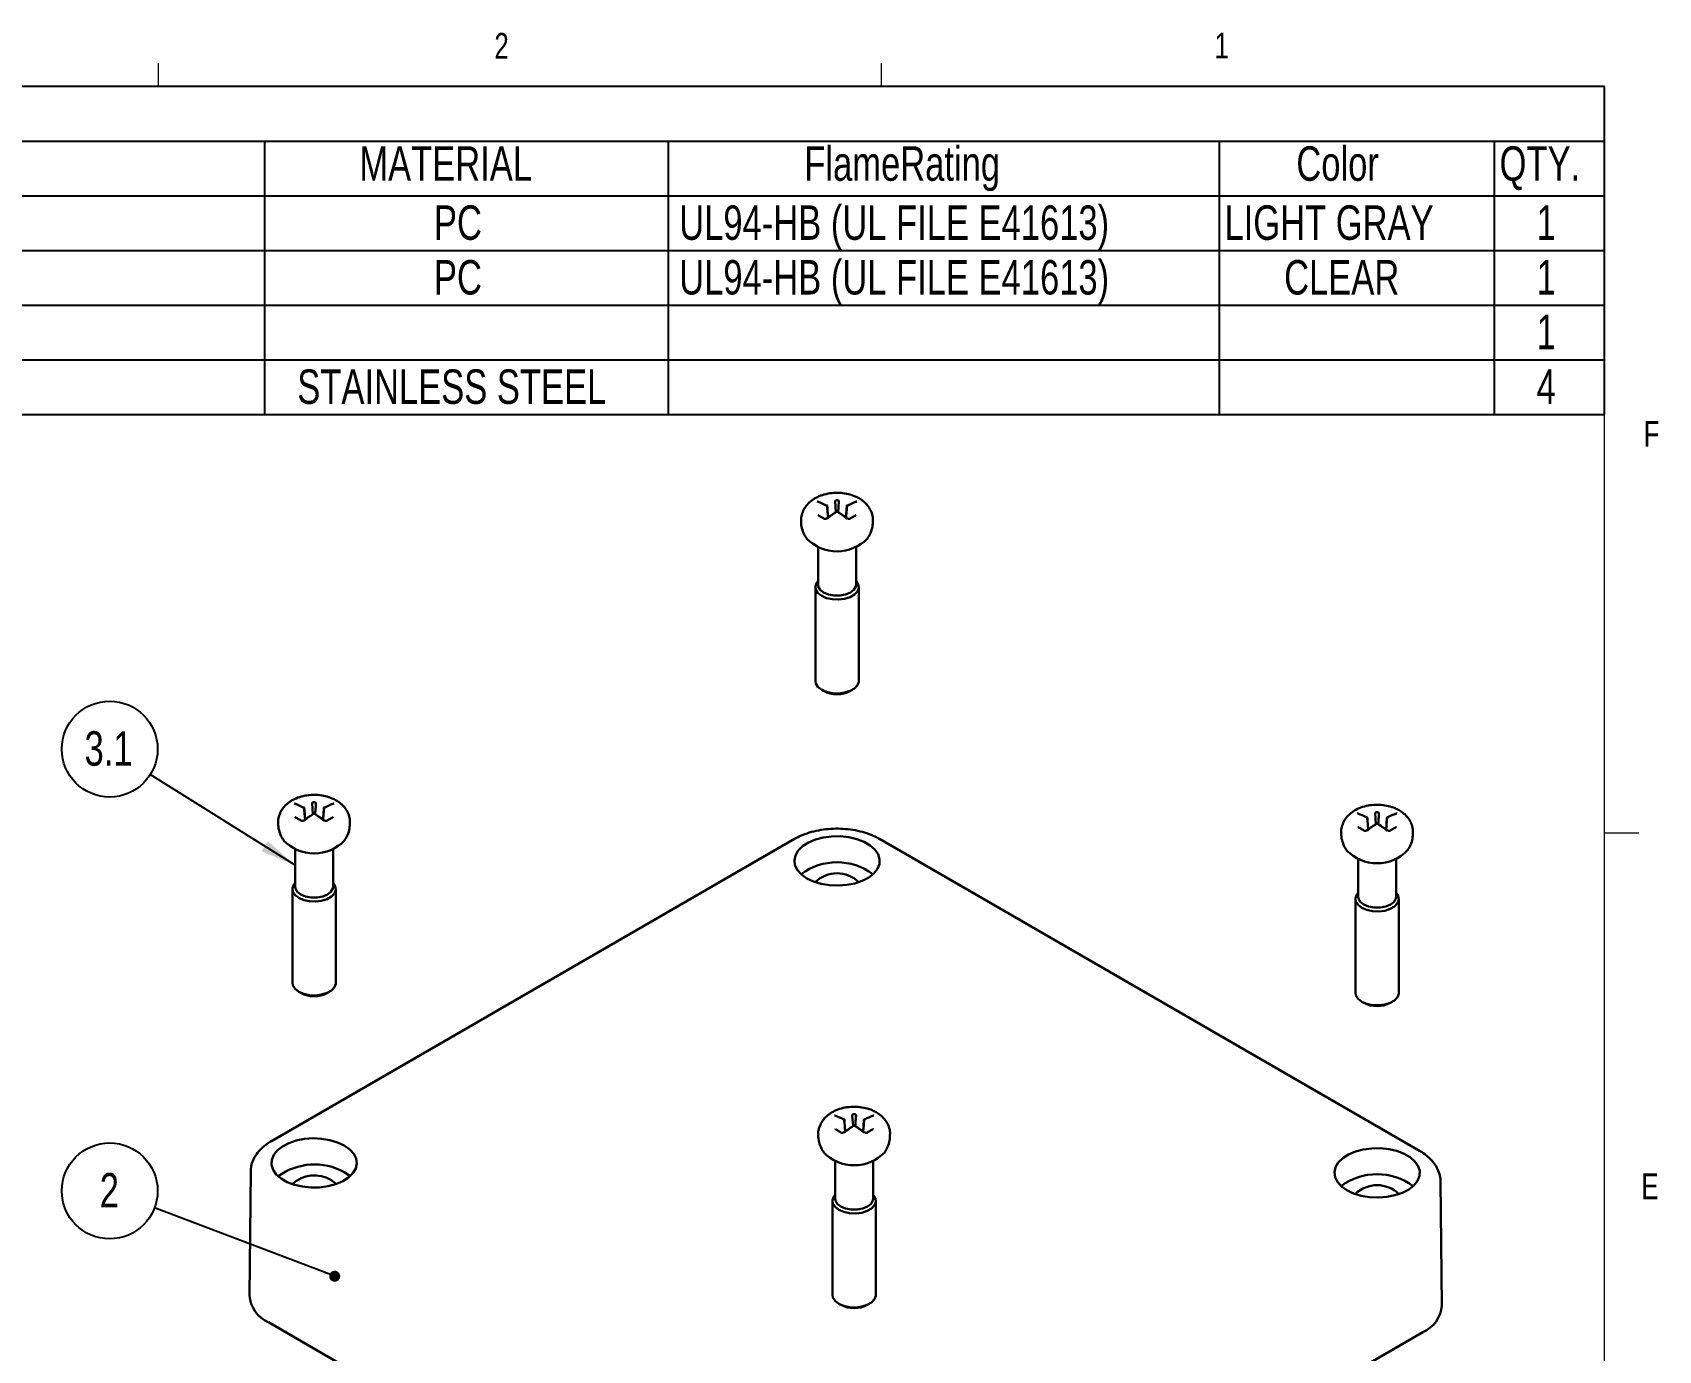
# Model space of a CAD drawing. Header units: inches. Extents: x 0.3 to 21.8, y 0.2 to 16.9.
# Drawn here: x 15.82 to 21.72, y 12.07 to 16.86 of the extents above; entities that cross this region are included whole.
import ezdxf

# ---------------------------------------------------------------- set-up
doc = ezdxf.new("R2010")
doc.units = ezdxf.units.IN
doc.header["$MEASUREMENT"] = 0
doc.layers.add('SLD-0', color=7, linetype='Continuous')
doc.styles.add('SLDTEXTSTYLE1', font='TXT', dxfattribs={"width": 0.75})
doc.dimstyles.new('SLDDIMSTYLE2', dxfattribs={"dimtxt": 0.18, "dimasz": 0.04, "dimexe": 0, "dimexo": 0.0625, "dimgap": 0, "dimtad": 0, "dimtih": 1, "dimtoh": 1, "dimdec": 0, "dimrnd": 1e-09, "dimzin": 0, "dimdsep": 46, "dimtxsty": 'Standard', "dimblk1": 'DOT', "dimblk2": 'DOT', "dimsah": 1, "dimcen": 0.09, "dimadec": 0, "dimazin": 0, "dimtfac": 0.04, "dimtdec": 0, "dimtofl": 0, "dimtmove": 0, "dimatfit": 3, "dimldrblk": 'DOT', "dimfxl": 0, "dimfrac": 2, "dimtolj": 1, "dimtzin": 0, "dimarcsym": 0})
doc.dimstyles.new('SLDDIMSTYLE3', dxfattribs={"dimtxt": 0.18, "dimasz": 0.13, "dimexe": 0, "dimexo": 0.0625, "dimgap": 0, "dimtad": 0, "dimtih": 1, "dimtoh": 1, "dimdec": 0, "dimrnd": 1e-09, "dimzin": 0, "dimdsep": 46, "dimtxsty": 'Standard', "dimsah": 1, "dimcen": 0.09, "dimadec": 0, "dimazin": 0, "dimtfac": 0.13, "dimtdec": 0, "dimtofl": 0, "dimtmove": 0, "dimatfit": 3, "dimfxl": 0, "dimfrac": 2, "dimtolj": 1, "dimtzin": 0, "dimarcsym": 0})

# ---------------------------------------------------------------- blocks, each defined once
blk = doc.blocks.new('SW_TABLEANNOTATION_0')
at = {"layer": 'SLD-0', "color": 0}
for p, q in [((12.0056, 0), (0, 0)), ((12.0056, -1.1905), (12.0056, 0)), ((0, -0.1984), (12.0056, -0.1984)), ((7.1403, -0.1984), (7.1403, -0.3968)), ((8.6059, -0.1984), (8.6059, -0.3968)), ((10.6065, -0.1984), (10.6065, -0.3968)), ((11.6053, -0.1984), (11.6053, -0.3968)), ((0, -0.3968), (12.0056, -0.3968)), ((7.1403, -0.3968), (7.1403, -1.1905)), ((8.6059, -0.3968), (8.6059, -1.1905)), ((10.6065, -0.3968), (10.6065, -1.1905)), ((11.6053, -0.3968), (11.6053, -1.1905)), ((0, -0.5953), (12.0056, -0.5953)), ((0, -0.7937), (12.0056, -0.7937)), ((0, -0.9921), (12.0056, -0.9921)), ((0, -1.1905), (12.0056, -1.1905))]:
    blk.add_line(p, q, dxfattribs=at)
at = {"layer": 'SLD-0', "color": 0, "char_height": 0.125, "attachment_point": 1, "style": 'SLDTEXTSTYLE1'}
for s, insert in [('MATERIAL', (7.4852, -0.2173)), ('FlameRating', (9.1007, -0.2173)), ('Color', (10.8872, -0.2173)), ('QTY.', (11.625, -0.2173)), ('PC', (7.7561, -0.4316)), ('UL94-HB (UL FILE E41613)', (8.6466, -0.4316)), ('LIGHT GRAY', (10.6262, -0.4316)), ('1', (11.7593, -0.4316)), ('PC', (7.7561, -0.63)), ('UL94-HB (UL FILE E41613)', (8.6466, -0.63)), ('CLEAR', (10.8428, -0.63)), ('1', (11.7593, -0.63)), ('1', (11.7593, -0.8284)), ('STAINLESS STEEL', (7.2599, -1.0269)), ('4', (11.7593, -1.0269))]:
    blk.add_mtext(s, dxfattribs=dict(at, insert=insert))
blk = doc.blocks.new('SW_NOTE_4')
at = {"layer": 'SLD-0', "color": 0}
blk.add_circle((-0.1627, 0.0617), 0.174, dxfattribs=at)
at = {"layer": 'SLD-0', "color": 0, "insert": (-0.1639, 0.1265), "char_height": 0.125, "attachment_point": 2, "style": 'SLDTEXTSTYLE1'}
blk.add_mtext('2', dxfattribs=at)
blk = doc.blocks.new('_DOT')
at = {"color": 0, "linetype": 'ByBlock', "lineweight": -2}
blk.add_line((-0.5, 0), (-1, 0), dxfattribs=at)
at = {"color": 0, "linetype": 'ByBlock', "const_width": 0.5}
blk.add_lwpolyline([(-0.25, 0, 1), (0.25, 0, 1)], format="xyb", close=True, dxfattribs=at)
blk = doc.blocks.new('SW_NOTE_5')
at = {"layer": 'SLD-0', "color": 0}
blk.add_circle((-0.1475, 0.0923), 0.174, dxfattribs=at)
at = {"layer": 'SLD-0', "color": 0, "insert": (-0.1516, 0.1572), "char_height": 0.125, "attachment_point": 2, "style": 'SLDTEXTSTYLE1'}
blk.add_mtext('3.1', dxfattribs=at)

msp = doc.modelspace()

# ---------------------------------------------------------------- linework, layer by layer
at = {"color": 7, "linetype": 'Continuous', "lineweight": 0}
for p, q in [((16.2729, 16.6606), (16.2729, 16.7454)), ((18.8979, 16.6606), (18.8979, 16.7454)), ((0.5229, 16.6606), (21.5229, 16.6606)), ((21.5229, 0.4106), (21.5229, 16.6606)), ((21.5229, 13.9516), (21.6479, 13.9516))]:
    msp.add_line(p, q, dxfattribs=at)
at = {"color": 7, "linetype": 'Continuous', "lineweight": 30}
for p, q in [((18.7009, 15.14), (18.7001, 15.1405)), ((18.7014, 15.1302), (18.7041, 15.0957)), ((18.73, 15.1546), (18.7328, 15.1167)), ((18.7316, 15.1163), (18.7308, 15.1158)), ((18.7428, 15.1158), (18.742, 15.1163)), ((18.7723, 15.1381), (18.7692, 15.0959)), ((18.7735, 15.1405), (18.7728, 15.14)), ((18.6679, 14.9892), (18.6679, 14.8521)), ((18.8057, 14.8521), (18.8057, 14.9892)), ((18.6581, 14.8441), (18.6581, 14.5033)), ((18.8156, 14.5033), (18.8156, 14.8441)), ((18.6811, 14.4712), (18.6881, 14.4672)), ((18.7855, 14.4672), (18.7925, 14.4712)), ((16.8314, 14.0586), (16.8342, 14.0207)), ((16.8023, 14.044), (16.8015, 14.0444)), ((16.8028, 14.0342), (16.8055, 13.9997)), ((16.833, 14.0202), (16.8323, 14.0198)), ((16.8442, 14.0198), (16.8434, 14.0202)), ((16.8737, 14.042), (16.8706, 13.9999)), ((16.8749, 14.0444), (16.8742, 14.044)), ((20.6617, 14.0081), (20.6609, 14.0085)), ((20.6622, 13.9983), (20.6649, 13.9637)), ((20.6908, 14.0227), (20.6936, 13.9848)), ((20.7331, 14.0061), (20.73, 13.964)), ((20.7343, 14.0085), (20.7336, 14.0081)), ((20.6924, 13.9843), (20.6916, 13.9839)), ((20.7036, 13.9839), (20.7028, 13.9843)), ((18.5823, 13.9297), (16.6837, 12.8336)), ((16.7693, 13.8932), (16.7693, 13.7561)), ((16.9071, 13.7561), (16.9071, 13.8932)), ((20.8521, 12.7977), (18.8913, 13.9297)), ((20.6287, 13.8572), (20.6287, 13.7202)), ((20.7665, 13.7202), (20.7665, 13.8572)), ((16.7595, 13.748), (16.7595, 13.4073)), ((16.917, 13.4073), (16.917, 13.748)), ((20.6189, 13.7121), (20.6189, 13.3714)), ((20.7764, 13.3714), (20.7764, 13.7121)), ((16.7825, 13.3751), (16.7895, 13.3711)), ((16.887, 13.3711), (16.8939, 13.3751)), ((20.6419, 13.3392), (20.6489, 13.3352)), ((20.7463, 13.3352), (20.7533, 13.3392)), ((18.7631, 12.9121), (18.7623, 12.9125)), ((18.7636, 12.9022), (18.7663, 12.8677)), ((18.7923, 12.9266), (18.795, 12.8887)), ((18.7938, 12.8883), (18.7931, 12.8878)), ((18.805, 12.8878), (18.8042, 12.8883)), ((18.8345, 12.9101), (18.8314, 12.8679)), ((18.8358, 12.9125), (18.835, 12.912)), ((18.7301, 12.7612), (18.7301, 12.6241)), ((18.8679, 12.6241), (18.8679, 12.7612)), ((16.608, 12.7225), (16.6032, 12.2727)), ((20.9326, 12.2367), (20.9278, 12.6865)), ((18.7203, 12.6161), (18.7203, 12.2753)), ((18.8778, 12.2753), (18.8778, 12.6161)), ((18.7434, 12.2432), (18.7503, 12.2392)), ((18.8478, 12.2392), (18.8547, 12.2432)), ((16.6721, 12.1759), (18.6329, 11.0439)), ((18.9652, 11.0439), (20.8638, 12.14))]:
    msp.add_line(p, q, dxfattribs=at)
at = {"color": 7, "linetype": 'Continuous', "lineweight": 30, "flags": 128}
for points in [[(18.6697, 15.1038), (18.6693, 15.1043), (18.6689, 15.1045)], [(18.804, 15.1038), (18.8043, 15.1043), (18.8047, 15.1045)], [(18.6811, 14.8119), (18.6677, 14.8223), (18.6599, 14.8344), (18.6583, 14.8473), (18.663, 14.86), (18.6679, 14.8661)], [(18.6679, 14.8521), (18.6688, 14.8459), (18.6754, 14.834), (18.6881, 14.824), (18.7055, 14.8167), (18.726, 14.8128), (18.7476, 14.8128), (18.7681, 14.8167), (18.7855, 14.824), (18.7982, 14.834), (18.8049, 14.8459), (18.8057, 14.8521)], [(18.8057, 14.8661), (18.8059, 14.8659), (18.8138, 14.8537), (18.8154, 14.8408), (18.8106, 14.8282), (18.7998, 14.8168), (18.784, 14.8077), (18.7643, 14.8015), (18.7424, 14.7987), (18.7201, 14.7997), (18.6991, 14.8042), (18.6811, 14.8119)], [(18.6581, 14.5033), (18.6599, 14.4936), (18.6677, 14.4815), (18.6811, 14.4712), (18.6991, 14.4634), (18.7201, 14.4589), (18.7424, 14.458), (18.7643, 14.4607), (18.784, 14.4669), (18.7998, 14.4761), (18.8106, 14.4874), (18.8154, 14.5001), (18.8156, 14.5033)], [(16.7711, 14.0078), (16.7707, 14.0082), (16.7704, 14.0085)], [(16.9054, 14.0078), (16.9057, 14.0082), (16.9061, 14.0085)], [(18.6272, 13.7868), (18.6074, 13.8008), (18.5929, 13.8169), (18.5842, 13.8343), (18.5819, 13.8523), (18.5858, 13.8703), (18.596, 13.8874), (18.6119, 13.903), (18.6329, 13.9164), (18.6582, 13.9272), (18.6867, 13.9347), (18.7172, 13.9388), (18.7486, 13.9393), (18.7795, 13.9361), (18.8086, 13.9294), (18.8348, 13.9194), (18.8569, 13.9066), (18.8742, 13.8915), (18.8858, 13.8747), (18.8914, 13.8568), (18.8906, 13.8387), (18.8835, 13.8211), (18.8704, 13.8047), (18.8518, 13.7901), (18.8286, 13.7779), (18.8015, 13.7687), (18.7719, 13.7629), (18.7407, 13.7606), (18.7095, 13.762), (18.6793, 13.767), (18.6515, 13.7753), (18.6272, 13.7868)], [(20.6305, 13.9719), (20.6301, 13.9723), (20.6298, 13.9726)], [(20.7648, 13.9719), (20.7651, 13.9723), (20.7655, 13.9726)], [(16.7826, 13.7159), (16.7691, 13.7263), (16.7613, 13.7384), (16.7597, 13.7513), (16.7645, 13.7639), (16.7693, 13.77)], [(16.7693, 13.7561), (16.7702, 13.7499), (16.7768, 13.738), (16.7895, 13.728), (16.807, 13.7206), (16.8275, 13.7168), (16.849, 13.7168), (16.8695, 13.7206), (16.887, 13.728), (16.8996, 13.738), (16.9063, 13.7499), (16.9071, 13.7561)], [(16.9071, 13.77), (16.9073, 13.7698), (16.9152, 13.7577), (16.9168, 13.7448), (16.912, 13.7322), (16.9013, 13.7208), (16.8854, 13.7117), (16.8657, 13.7055), (16.8438, 13.7027), (16.8215, 13.7036), (16.8005, 13.7081), (16.7826, 13.7159)], [(20.6419, 13.68), (20.6285, 13.6903), (20.6207, 13.7025), (20.6191, 13.7154), (20.6238, 13.728), (20.6287, 13.7341)], [(20.6287, 13.7202), (20.6296, 13.7139), (20.6362, 13.7021), (20.6489, 13.692), (20.6663, 13.6847), (20.6868, 13.6809), (20.7084, 13.6809), (20.7289, 13.6847), (20.7463, 13.692), (20.759, 13.7021), (20.7657, 13.7139), (20.7665, 13.7202)], [(20.7665, 13.7341), (20.7667, 13.7339), (20.7746, 13.7218), (20.7762, 13.7089), (20.7714, 13.6962), (20.7607, 13.6849), (20.7448, 13.6757), (20.7251, 13.6695), (20.7032, 13.6668), (20.6809, 13.6677), (20.6599, 13.6722), (20.6419, 13.68)], [(16.7595, 13.4073), (16.7613, 13.3976), (16.7691, 13.3855), (16.7826, 13.3751), (16.8005, 13.3674), (16.8215, 13.3629), (16.8438, 13.3619), (16.8657, 13.3647), (16.8854, 13.3709), (16.9013, 13.38), (16.912, 13.3914), (16.9168, 13.404), (16.917, 13.4073)], [(20.6189, 13.3714), (20.6207, 13.3617), (20.6285, 13.3496), (20.6419, 13.3392), (20.6599, 13.3315), (20.6809, 13.3269), (20.7032, 13.326), (20.7251, 13.3288), (20.7448, 13.335), (20.7607, 13.3441), (20.7714, 13.3555), (20.7762, 13.3681), (20.7764, 13.3714)], [(18.7319, 12.8758), (18.7315, 12.8763), (18.7312, 12.8765)], [(18.8662, 12.8758), (18.8666, 12.8763), (18.8669, 12.8765)], [(16.9478, 12.8173), (16.9235, 12.8287), (16.8957, 12.8371), (16.8656, 12.8421), (16.8343, 12.8435), (16.8032, 12.8412), (16.7735, 12.8353), (16.7465, 12.8261), (16.7232, 12.814), (16.7047, 12.7994), (16.6916, 12.783), (16.6845, 12.7653), (16.6837, 12.7472), (16.6892, 12.7294), (16.7008, 12.7126), (16.7181, 12.6975), (16.7403, 12.6847), (16.7665, 12.6747), (16.7956, 12.668), (16.8265, 12.6648), (16.8578, 12.6653), (16.8884, 12.6694), (16.9169, 12.6769), (16.9421, 12.6876), (16.9632, 12.7011), (16.9791, 12.7167), (16.9892, 12.7338), (16.9932, 12.7518), (16.9908, 12.7698), (16.9822, 12.7872), (16.9677, 12.8033), (16.9478, 12.8173)], [(20.588, 12.6548), (20.6123, 12.6434), (20.6401, 12.635), (20.6703, 12.63), (20.7015, 12.6287), (20.7327, 12.6309), (20.7623, 12.6368), (20.7894, 12.646), (20.8126, 12.6581), (20.8312, 12.6727), (20.8443, 12.6892), (20.8514, 12.7068), (20.8522, 12.7249), (20.8466, 12.7427), (20.835, 12.7595), (20.8177, 12.7746), (20.7956, 12.7875), (20.7694, 12.7974), (20.7403, 12.8041), (20.7094, 12.8073), (20.678, 12.8069), (20.6475, 12.8028), (20.619, 12.7952), (20.5937, 12.7845), (20.5727, 12.7711), (20.5568, 12.7555), (20.5466, 12.7383), (20.5427, 12.7204), (20.5451, 12.7023), (20.5537, 12.6849), (20.5682, 12.6689), (20.588, 12.6548)], [(16.9173, 12.6771), (16.9132, 12.6819), (16.899, 12.6927)], [(16.9688, 12.7058), (16.9677, 12.7068), (16.9478, 12.7209)], [(18.7434, 12.5839), (18.7299, 12.5943), (18.7221, 12.6064), (18.7205, 12.6193), (18.7253, 12.632), (18.7301, 12.6381)], [(18.8679, 12.6381), (18.8681, 12.6379), (18.876, 12.6258), (18.8776, 12.6128), (18.8728, 12.6002), (18.8621, 12.5888), (18.8462, 12.5797), (18.8266, 12.5735), (18.8047, 12.5708), (18.7823, 12.5717), (18.7613, 12.5762), (18.7434, 12.5839)], [(18.7301, 12.6241), (18.731, 12.6179), (18.7377, 12.6061), (18.7503, 12.596), (18.7678, 12.5887), (18.7883, 12.5848), (18.8098, 12.5848), (18.8303, 12.5887), (18.8478, 12.596), (18.8604, 12.6061), (18.8671, 12.6179), (18.8679, 12.6241)], [(18.7203, 12.2753), (18.7221, 12.2657), (18.7299, 12.2535), (18.7434, 12.2432), (18.7613, 12.2354), (18.7823, 12.2309), (18.8047, 12.23), (18.8266, 12.2327), (18.8462, 12.2389), (18.8621, 12.2481), (18.8728, 12.2594), (18.8776, 12.2721), (18.8778, 12.2753)]]:
    msp.add_lwpolyline(points, dxfattribs=at)
at = {"color": 7, "linetype": 'Continuous', "lineweight": 30}
for centre, radius, start, end in [((18.6672, 15.1519), 0.00294, 74.86958, 127.93581), ((18.6991, 15.1382), 0.00251, 65.68605, 125.61817), ((18.7125, 15.1382), 0.0122, 178.08132, 181.91868), ((18.7319, 15.1135), 0.00251, 54.38183, 114.31395), ((18.7368, 15.0961), 0.0631, 89.3605, 90.6395), ((18.7368, 15.1803), 0.0631, 269.3605, 270.6395), ((18.7418, 15.1135), 0.00251, 65.68605, 125.61817), ((18.7611, 15.1382), 0.0122, 358.08132, 1.91868), ((18.7746, 15.1382), 0.00251, 54.38183, 114.31395), ((18.8064, 15.1519), 0.00294, 52.06145, 105.1926), ((18.7, 15.091), 0.00247, 45.94691, 114.35034), ((18.7736, 15.091), 0.00249, 66.42014, 133.89265), ((18.7368, 15.1275), 0.1541, 224.13027, 315.97891), ((18.7368, 14.5577), 0.1028, 241.71275, 298.28725), ((16.7687, 14.0559), 0.00294, 74.86958, 127.93581), ((16.8382, 14.0001), 0.0631, 89.3605, 90.6395), ((16.9078, 14.0559), 0.00294, 52.06145, 105.1926), ((16.8005, 14.0421), 0.00251, 65.68605, 125.61817), ((16.8015, 13.995), 0.00247, 45.94691, 114.35034), ((16.8139, 14.0422), 0.0122, 178.08132, 181.91868), ((16.8333, 14.0175), 0.00251, 54.38183, 114.31395), ((16.8382, 14.0843), 0.0631, 269.3605, 270.6395), ((16.8432, 14.0175), 0.00251, 65.68605, 125.61817), ((16.875, 13.9949), 0.00249, 66.42014, 133.89265), ((16.8625, 14.0422), 0.0122, 358.08132, 1.91868), ((16.876, 14.0421), 0.00251, 54.38183, 114.31395), ((20.628, 14.0199), 0.00294, 74.86958, 127.93581), ((20.6599, 14.0062), 0.00251, 65.68605, 125.61817), ((20.6733, 14.0063), 0.0122, 178.08132, 181.91868), ((20.6976, 13.9642), 0.0631, 89.3605, 90.6395), ((20.7219, 14.0063), 0.0122, 358.08132, 1.91868), ((20.7354, 14.0062), 0.00251, 54.38183, 114.31395), ((20.7672, 14.0199), 0.00294, 52.06145, 105.1926), ((20.6609, 13.959), 0.00247, 45.94691, 114.35034), ((20.6927, 13.9816), 0.00251, 54.38183, 114.31395), ((20.6976, 14.0484), 0.0631, 269.3605, 270.6395), ((20.7026, 13.9816), 0.00251, 65.68605, 125.61817), ((20.7344, 13.959), 0.00249, 66.42014, 133.89265), ((16.8382, 14.0315), 0.1541, 224.13027, 315.97891), ((20.6976, 13.9956), 0.1541, 224.13027, 315.97891), ((18.7368, 13.6268), 0.2184, 53.28028, 126.71972), ((18.7368, 13.692), 0.1133, 45.72396, 134.27604), ((16.8382, 13.4617), 0.1028, 241.71275, 298.28725), ((20.6976, 13.4257), 0.1028, 241.71275, 298.28725), ((18.799, 12.8681), 0.0631, 89.3605, 90.6395), ((18.7295, 12.9239), 0.00294, 74.86958, 127.93581), ((18.7613, 12.9102), 0.00251, 65.68605, 125.61817), ((18.7747, 12.9102), 0.0122, 178.08132, 181.91868), ((18.7941, 12.8856), 0.00251, 54.38183, 114.31395), ((18.799, 12.9523), 0.0631, 269.3605, 270.6395), ((18.804, 12.8856), 0.00251, 65.68605, 125.61817), ((18.8233, 12.9102), 0.0122, 358.08132, 1.91868), ((18.8368, 12.9102), 0.00251, 54.38183, 114.31395), ((18.8686, 12.9239), 0.00294, 52.06145, 105.1926), ((18.7623, 12.863), 0.00247, 45.94691, 114.35034), ((18.8358, 12.863), 0.00249, 66.42014, 133.89265), ((18.799, 12.8995), 0.1541, 224.13027, 315.97891), ((16.8397, 12.5234), 0.2252, 61.28648, 125.88529), ((16.8395, 12.5916), 0.1173, 59.50054, 133.23701), ((20.6976, 12.4952), 0.2181, 53.21681, 126.78319), ((20.6976, 12.5602), 0.1132, 45.66957, 134.33043), ((16.7205, 12.2832), 0.1177, 185.13462, 245.71112), ((18.799, 12.3297), 0.1028, 241.71275, 298.28725), ((20.8182, 12.2453), 0.1147, 293.41253, 355.74173)]:
    msp.add_arc(centre, radius, start, end, dxfattribs=at)
for points, knots in [([(18.8169, 15.1659), (18.8122, 15.1684), (18.8001, 15.1748), (18.7783, 15.1817), (18.7517, 15.186), (18.7242, 15.1862), (18.6969, 15.1822), (18.6715, 15.1741), (18.6495, 15.1624), (18.6318, 15.1477), (18.6183, 15.1306), (18.6098, 15.1114), (18.6059, 15.0958), (18.6067, 15.0871), (18.6069, 15.0853)], [0, 0, 0, 0, 0.060175, 0.156393, 0.253492, 0.351063, 0.449978, 0.551535, 0.645445, 0.734279, 0.818074, 0.898898, 0.978485, 1, 1, 1, 1]), ([(18.6976, 15.1402), (18.6879, 15.1452), (18.677, 15.1508), (18.6665, 15.1539), (18.6654, 15.1542)], [0, 0, 0, 0, 0.895097, 1, 1, 1, 1]), ([(18.668, 15.1547), (18.6679, 15.1547), (18.6676, 15.1548), (18.6676, 15.1548), (18.6676, 15.1549)], [0, 0, 0, 0, 0.195872, 1, 1, 1, 1]), ([(18.6988, 15.0915), (18.6998, 15.0924), (18.71, 15.1011), (18.7204, 15.1077), (18.7298, 15.1135)], [0, 0, 0, 0, 0.104555, 1, 1, 1, 1]), ([(18.7014, 15.1381), (18.7013, 15.1384), (18.7012, 15.1392), (18.701, 15.1399), (18.7008, 15.1401), (18.7005, 15.1399), (18.7004, 15.1393), (18.7004, 15.1387), (18.7004, 15.1386)], [0, 0, 0, 0, 0.158671, 0.317217, 0.479382, 0.661765, 0.936687, 1, 1, 1, 1]), ([(18.7004, 15.137), (18.7005, 15.1367), (18.7005, 15.136), (18.7008, 15.1345), (18.701, 15.1328), (18.7012, 15.1313), (18.7013, 15.1305), (18.7014, 15.1302)], [0, 0, 0, 0, 0.182538, 0.431101, 0.638827, 0.847536, 1, 1, 1, 1]), ([(18.7044, 15.0959), (18.704, 15.1011), (18.703, 15.1152), (18.702, 15.1292), (18.7014, 15.1381)], [0, 0, 0, 0, 0.36817, 1, 1, 1, 1]), ([(18.7333, 15.1156), (18.7238, 15.1095), (18.7132, 15.1026), (18.7028, 15.0937), (18.7018, 15.0928)], [0, 0, 0, 0, 0.895097, 1, 1, 1, 1]), ([(18.7361, 15.1593), (18.7353, 15.1592), (18.7338, 15.1591), (18.7319, 15.1581), (18.7307, 15.157), (18.7301, 15.1558), (18.73, 15.1549), (18.73, 15.1546)], [0, 0, 0, 0, 0.284639, 0.502156, 0.683938, 0.866579, 1, 1, 1, 1]), ([(18.7316, 15.1162), (18.7317, 15.1163), (18.7321, 15.1166), (18.7334, 15.117), (18.7349, 15.1172), (18.7359, 15.1172), (18.7361, 15.1172)], [0, 0, 0, 0, 0.047227, 0.381004, 0.884132, 1, 1, 1, 1]), ([(18.7436, 15.1546), (18.7436, 15.155), (18.7435, 15.1558), (18.7429, 15.157), (18.7419, 15.158), (18.7402, 15.1589), (18.7387, 15.1592), (18.7377, 15.1593), (18.7375, 15.1593)], [0, 0, 0, 0, 0.158671, 0.317217, 0.479382, 0.661765, 0.936687, 1, 1, 1, 1]), ([(18.7375, 15.1172), (18.7384, 15.1171), (18.7398, 15.1171), (18.7414, 15.1167), (18.7419, 15.1163), (18.742, 15.1162)], [0, 0, 0, 0, 0.521538, 0.92009, 1, 1, 1, 1]), ([(18.7719, 15.0928), (18.7708, 15.0937), (18.7604, 15.1026), (18.7498, 15.1095), (18.7403, 15.1156)], [0, 0, 0, 0, 0.104903, 1, 1, 1, 1]), ([(18.7409, 15.1167), (18.7411, 15.1205), (18.7421, 15.1331), (18.743, 15.1457), (18.7436, 15.1546)], [0, 0, 0, 0, 0.297648, 1, 1, 1, 1]), ([(18.7438, 15.1135), (18.7532, 15.1077), (18.7637, 15.1011), (18.7738, 15.0924), (18.7748, 15.0915)], [0, 0, 0, 0, 0.895445, 1, 1, 1, 1]), ([(18.7695, 15.0957), (18.7698, 15.099), (18.7708, 15.1105), (18.7717, 15.1221), (18.7723, 15.1302)], [0, 0, 0, 0, 0.293555, 1, 1, 1, 1]), ([(18.7733, 15.1386), (18.7732, 15.1391), (18.7732, 15.1398), (18.7729, 15.1402), (18.7726, 15.1399), (18.7724, 15.1391), (18.7723, 15.1384), (18.7723, 15.1381)], [0, 0, 0, 0, 0.2846386, 0.502156, 0.6839376, 0.8665786, 1, 1, 1, 1]), ([(18.7723, 15.1302), (18.7723, 15.1306), (18.7724, 15.1314), (18.7726, 15.1328), (18.7728, 15.1343), (18.7731, 15.136), (18.7732, 15.1371), (18.7733, 15.1377), (18.7733, 15.1378)], [0, 0, 0, 0, 0.1586713, 0.3172169, 0.4793819, 0.6617655, 0.9366869, 1, 1, 1, 1]), ([(18.8082, 15.1542), (18.8071, 15.1539), (18.7966, 15.1508), (18.7858, 15.1452), (18.776, 15.1402)], [0, 0, 0, 0, 0.104903, 1, 1, 1, 1]), ([(18.806, 15.1548), (18.806, 15.1548), (18.806, 15.1548), (18.8057, 15.1548), (18.8056, 15.1547)], [0, 0, 0, 0, 0.581623, 1, 1, 1, 1]), ([(18.8667, 15.0857), (18.8669, 15.0877), (18.8677, 15.0969), (18.8634, 15.1129), (18.8546, 15.1318), (18.8413, 15.1481), (18.8282, 15.159), (18.8194, 15.1644), (18.8169, 15.1659)], [0, 0, 0, 0, 0.062406, 0.277458, 0.485105, 0.693511, 0.910486, 1, 1, 1, 1]), ([(18.607, 15.0856), (18.6068, 15.0825), (18.6061, 15.071), (18.6108, 15.0518), (18.6178, 15.0327), (18.6247, 15.0231), (18.627, 15.02)], [0, 0, 0, 0, 0.13136, 0.492933, 0.836067, 1, 1, 1, 1]), ([(18.669, 15.1045), (18.6689, 15.1046), (18.6686, 15.1047), (18.6686, 15.1047), (18.6686, 15.1047)], [0, 0, 0, 0, 0.3298104, 1, 1, 1, 1]), ([(18.699, 15.0933), (18.6989, 15.0931), (18.6984, 15.0927), (18.697, 15.092), (18.6951, 15.0914), (18.6932, 15.0912), (18.6916, 15.0915), (18.691, 15.0918), (18.6907, 15.092)], [0, 0, 0, 0, 0.075576, 0.267767, 0.464136, 0.656426, 0.837872, 1, 1, 1, 1]), ([(18.7829, 15.092), (18.7828, 15.0919), (18.7825, 15.0917), (18.7814, 15.0914), (18.7798, 15.0912), (18.7779, 15.0915), (18.7761, 15.0922), (18.7749, 15.0929), (18.7746, 15.0932), (18.7746, 15.0932)], [0, 0, 0, 0, 0.073234, 0.236636, 0.412853, 0.595615, 0.785704, 0.982115, 1, 1, 1, 1]), ([(18.805, 15.1047), (18.805, 15.1047), (18.8051, 15.1048), (18.8048, 15.1046), (18.8047, 15.1045)], [0, 0, 0, 0, 0.689003, 1, 1, 1, 1]), ([(18.8473, 15.0202), (18.8512, 15.0267), (18.8592, 15.0401), (18.8661, 15.0625), (18.8666, 15.0781), (18.8669, 15.0855)], [0, 0, 0, 0, 0.3254033, 0.6768368, 1, 1, 1, 1]), ([(16.9183, 14.0699), (16.9136, 14.0724), (16.9015, 14.0787), (16.8797, 14.0857), (16.8531, 14.09), (16.8256, 14.0901), (16.7983, 14.0862), (16.7729, 14.0781), (16.7509, 14.0663), (16.7332, 14.0517), (16.7197, 14.0345), (16.7112, 14.0154), (16.7073, 13.9998), (16.7081, 13.9911), (16.7083, 13.9893)], [0, 0, 0, 0, 0.060175, 0.156393, 0.253492, 0.351063, 0.449978, 0.551535, 0.645445, 0.734279, 0.818074, 0.898898, 0.978485, 1, 1, 1, 1]), ([(16.799, 14.0442), (16.7893, 14.0492), (16.7784, 14.0548), (16.7679, 14.0579), (16.7669, 14.0582)], [0, 0, 0, 0, 0.895097, 1, 1, 1, 1]), ([(16.7694, 14.0587), (16.7694, 14.0587), (16.7691, 14.0588), (16.769, 14.0588), (16.769, 14.0588)], [0, 0, 0, 0, 0.195872, 1, 1, 1, 1]), ([(16.8375, 14.0632), (16.8367, 14.0632), (16.8352, 14.063), (16.8333, 14.0621), (16.8321, 14.061), (16.8315, 14.0597), (16.8315, 14.0589), (16.8314, 14.0586)], [0, 0, 0, 0, 0.284639, 0.502156, 0.683938, 0.866579, 1, 1, 1, 1]), ([(16.845, 14.0586), (16.845, 14.059), (16.845, 14.0598), (16.8443, 14.061), (16.8433, 14.062), (16.8417, 14.0629), (16.8401, 14.0632), (16.8391, 14.0632), (16.8389, 14.0632)], [0, 0, 0, 0, 0.158671, 0.317217, 0.479382, 0.661765, 0.936687, 1, 1, 1, 1]), ([(16.8423, 14.0207), (16.8426, 14.0244), (16.8435, 14.0371), (16.8444, 14.0497), (16.845, 14.0586)], [0, 0, 0, 0, 0.297648, 1, 1, 1, 1]), ([(16.9096, 14.0582), (16.9085, 14.0579), (16.8981, 14.0548), (16.8872, 14.0492), (16.8774, 14.0442)], [0, 0, 0, 0, 0.104903, 1, 1, 1, 1]), ([(16.9074, 14.0588), (16.9074, 14.0588), (16.9074, 14.0588), (16.9071, 14.0587), (16.907, 14.0587)], [0, 0, 0, 0, 0.581623, 1, 1, 1, 1]), ([(16.9681, 13.9896), (16.9683, 13.9917), (16.9691, 14.0009), (16.9648, 14.0168), (16.956, 14.0357), (16.9427, 14.0521), (16.9296, 14.063), (16.9208, 14.0683), (16.9183, 14.0699)], [0, 0, 0, 0, 0.062406, 0.277458, 0.485105, 0.693511, 0.910486, 1, 1, 1, 1]), ([(20.7777, 14.034), (20.773, 14.0364), (20.7609, 14.0428), (20.7391, 14.0498), (20.7125, 14.054), (20.685, 14.0542), (20.6577, 14.0502), (20.6323, 14.0422), (20.6103, 14.0304), (20.5926, 14.0158), (20.5791, 13.9986), (20.5706, 13.9794), (20.5667, 13.9639), (20.5675, 13.9552), (20.5677, 13.9533)], [0, 0, 0, 0, 0.060175, 0.156393, 0.253492, 0.351063, 0.449978, 0.551535, 0.645445, 0.734279, 0.818074, 0.898898, 0.978485, 1, 1, 1, 1]), ([(16.7704, 14.0085), (16.7703, 14.0086), (16.77, 14.0087), (16.77, 14.0087), (16.7701, 14.0087)], [0, 0, 0, 0, 0.3298104, 1, 1, 1, 1]), ([(16.8004, 13.9972), (16.8003, 13.9971), (16.7998, 13.9967), (16.7985, 13.9959), (16.7966, 13.9953), (16.7946, 13.9952), (16.793, 13.9955), (16.7924, 13.9958), (16.7921, 13.9959)], [0, 0, 0, 0, 0.075576, 0.267767, 0.464136, 0.656426, 0.837872, 1, 1, 1, 1]), ([(16.8002, 13.9955), (16.8013, 13.9964), (16.8114, 14.0051), (16.8219, 14.0116), (16.8312, 14.0175)], [0, 0, 0, 0, 0.104555, 1, 1, 1, 1]), ([(16.8028, 14.042), (16.8027, 14.0424), (16.8027, 14.0432), (16.8024, 14.0438), (16.8022, 14.0441), (16.8019, 14.0439), (16.8018, 14.0433), (16.8018, 14.0427), (16.8018, 14.0426)], [0, 0, 0, 0, 0.158671, 0.317217, 0.479382, 0.661765, 0.936687, 1, 1, 1, 1]), ([(16.8019, 14.041), (16.8019, 14.0407), (16.8019, 14.04), (16.8022, 14.0385), (16.8024, 14.0368), (16.8027, 14.0353), (16.8027, 14.0345), (16.8028, 14.0342)], [0, 0, 0, 0, 0.182538, 0.431101, 0.638827, 0.847536, 1, 1, 1, 1]), ([(16.8058, 13.9999), (16.8054, 14.0051), (16.8044, 14.0191), (16.8034, 14.0332), (16.8028, 14.042)], [0, 0, 0, 0, 0.36817, 1, 1, 1, 1]), ([(16.8348, 14.0195), (16.8252, 14.0134), (16.8146, 14.0066), (16.8043, 13.9977), (16.8032, 13.9967)], [0, 0, 0, 0, 0.895097, 1, 1, 1, 1]), ([(16.833, 14.0202), (16.8331, 14.0202), (16.8335, 14.0206), (16.8348, 14.0209), (16.8363, 14.0211), (16.8373, 14.0211), (16.8375, 14.0211)], [0, 0, 0, 0, 0.047227, 0.381004, 0.884132, 1, 1, 1, 1]), ([(16.8389, 14.0211), (16.8398, 14.0211), (16.8413, 14.021), (16.8428, 14.0207), (16.8433, 14.0203), (16.8434, 14.0202)], [0, 0, 0, 0, 0.521538, 0.92009, 1, 1, 1, 1]), ([(16.8733, 13.9967), (16.8722, 13.9977), (16.8618, 14.0066), (16.8512, 14.0134), (16.8417, 14.0195)], [0, 0, 0, 0, 0.104903, 1, 1, 1, 1]), ([(16.8452, 14.0175), (16.8546, 14.0116), (16.8651, 14.0051), (16.8752, 13.9964), (16.8763, 13.9955)], [0, 0, 0, 0, 0.895445, 1, 1, 1, 1]), ([(16.871, 13.9996), (16.8712, 14.003), (16.8722, 14.0145), (16.8731, 14.026), (16.8737, 14.0342)], [0, 0, 0, 0, 0.293555, 1, 1, 1, 1]), ([(16.8747, 14.0426), (16.8746, 14.043), (16.8746, 14.0438), (16.8743, 14.0441), (16.874, 14.0438), (16.8738, 14.0431), (16.8737, 14.0423), (16.8737, 14.042)], [0, 0, 0, 0, 0.2846386, 0.502156, 0.6839376, 0.8665786, 1, 1, 1, 1]), ([(16.8737, 14.0342), (16.8737, 14.0346), (16.8738, 14.0354), (16.874, 14.0368), (16.8743, 14.0383), (16.8745, 14.0399), (16.8747, 14.0411), (16.8747, 14.0417), (16.8747, 14.0418)], [0, 0, 0, 0, 0.1586713, 0.3172169, 0.4793819, 0.6617655, 0.9366869, 1, 1, 1, 1]), ([(16.8843, 13.9959), (16.8842, 13.9959), (16.8839, 13.9957), (16.8828, 13.9953), (16.8812, 13.9952), (16.8793, 13.9955), (16.8775, 13.9962), (16.8764, 13.9968), (16.876, 13.9972), (16.876, 13.9972)], [0, 0, 0, 0, 0.073234, 0.236636, 0.412853, 0.595615, 0.785704, 0.982115, 1, 1, 1, 1]), ([(16.9064, 14.0087), (16.9064, 14.0087), (16.9065, 14.0087), (16.9062, 14.0086), (16.9061, 14.0085)], [0, 0, 0, 0, 0.689003, 1, 1, 1, 1]), ([(20.6584, 14.0083), (20.6487, 14.0133), (20.6378, 14.0189), (20.6273, 14.0219), (20.6262, 14.0223)], [0, 0, 0, 0, 0.895097, 1, 1, 1, 1]), ([(20.6288, 14.0228), (20.6288, 14.0228), (20.6284, 14.0229), (20.6284, 14.0229), (20.6284, 14.0229)], [0, 0, 0, 0, 0.195872, 1, 1, 1, 1]), ([(20.6622, 14.0061), (20.6621, 14.0065), (20.662, 14.0072), (20.6618, 14.0079), (20.6616, 14.0082), (20.6613, 14.008), (20.6612, 14.0073), (20.6612, 14.0068), (20.6612, 14.0067)], [0, 0, 0, 0, 0.158671, 0.317217, 0.479382, 0.661765, 0.936687, 1, 1, 1, 1]), ([(20.6612, 14.0051), (20.6613, 14.0048), (20.6613, 14.0041), (20.6616, 14.0026), (20.6618, 14.0009), (20.6621, 13.9994), (20.6621, 13.9986), (20.6622, 13.9983)], [0, 0, 0, 0, 0.182538, 0.431101, 0.638827, 0.847536, 1, 1, 1, 1]), ([(20.6652, 13.964), (20.6648, 13.9691), (20.6638, 13.9832), (20.6628, 13.9972), (20.6622, 14.0061)], [0, 0, 0, 0, 0.36817, 1, 1, 1, 1]), ([(20.6969, 14.0273), (20.6961, 14.0272), (20.6946, 14.0271), (20.6927, 14.0262), (20.6915, 14.025), (20.6909, 14.0238), (20.6908, 14.023), (20.6908, 14.0227)], [0, 0, 0, 0, 0.284639, 0.502156, 0.683938, 0.866579, 1, 1, 1, 1]), ([(20.7044, 14.0227), (20.7044, 14.0231), (20.7044, 14.0239), (20.7037, 14.0251), (20.7027, 14.0261), (20.7011, 14.0269), (20.6995, 14.0273), (20.6985, 14.0273), (20.6983, 14.0273)], [0, 0, 0, 0, 0.158671, 0.317217, 0.479382, 0.661765, 0.936687, 1, 1, 1, 1]), ([(20.7017, 13.9847), (20.702, 13.9885), (20.7029, 14.0012), (20.7038, 14.0138), (20.7044, 14.0227)], [0, 0, 0, 0, 0.297648, 1, 1, 1, 1]), ([(20.7304, 13.9637), (20.7306, 13.9671), (20.7316, 13.9786), (20.7325, 13.9901), (20.7331, 13.9983)], [0, 0, 0, 0, 0.293555, 1, 1, 1, 1]), ([(20.7341, 14.0067), (20.734, 14.0071), (20.734, 14.0079), (20.7337, 14.0082), (20.7334, 14.0079), (20.7332, 14.0072), (20.7331, 14.0064), (20.7331, 14.0061)], [0, 0, 0, 0, 0.2846386, 0.502156, 0.6839376, 0.8665786, 1, 1, 1, 1]), ([(20.7331, 13.9983), (20.7331, 13.9987), (20.7332, 13.9995), (20.7334, 14.0009), (20.7336, 14.0024), (20.7339, 14.004), (20.734, 14.0052), (20.7341, 14.0057), (20.7341, 14.0059)], [0, 0, 0, 0, 0.1586713, 0.3172169, 0.4793819, 0.6617655, 0.9366869, 1, 1, 1, 1]), ([(20.769, 14.0223), (20.7679, 14.0219), (20.7574, 14.0189), (20.7466, 14.0133), (20.7368, 14.0083)], [0, 0, 0, 0, 0.104903, 1, 1, 1, 1]), ([(20.7668, 14.0229), (20.7668, 14.0229), (20.7668, 14.0229), (20.7665, 14.0228), (20.7664, 14.0228)], [0, 0, 0, 0, 0.581623, 1, 1, 1, 1]), ([(20.8275, 13.9537), (20.8277, 13.9558), (20.8285, 13.965), (20.8242, 13.9809), (20.8154, 13.9998), (20.8021, 14.0161), (20.789, 14.0271), (20.7802, 14.0324), (20.7777, 14.034)], [0, 0, 0, 0, 0.062406, 0.277458, 0.485105, 0.693511, 0.910486, 1, 1, 1, 1]), ([(16.7084, 13.9895), (16.7082, 13.9865), (16.7075, 13.975), (16.7122, 13.9558), (16.7193, 13.9367), (16.7261, 13.9271), (16.7284, 13.924)], [0, 0, 0, 0, 0.13136, 0.492933, 0.836067, 1, 1, 1, 1]), ([(16.9487, 13.9242), (16.9526, 13.9307), (16.9606, 13.9441), (16.9675, 13.9665), (16.968, 13.982), (16.9683, 13.9895)], [0, 0, 0, 0, 0.3254033, 0.6768368, 1, 1, 1, 1]), ([(18.8913, 13.9297), (18.8863, 13.9324), (18.8719, 13.9403), (18.8456, 13.9507), (18.8123, 13.9599), (18.7771, 13.9656), (18.7411, 13.9678), (18.705, 13.9664), (18.6695, 13.9615), (18.6356, 13.9532), (18.6063, 13.9425), (18.5896, 13.9336), (18.5823, 13.9297)], [0, 0, 0, 0, 0.058489, 0.166251, 0.273668, 0.38069, 0.487417, 0.594101, 0.70101, 0.808408, 0.916625, 1, 1, 1, 1]), ([(20.5678, 13.9536), (20.5676, 13.9506), (20.5669, 13.9391), (20.5716, 13.9199), (20.5786, 13.9008), (20.5855, 13.8912), (20.5878, 13.888)], [0, 0, 0, 0, 0.13136, 0.492933, 0.836067, 1, 1, 1, 1]), ([(20.6298, 13.9726), (20.6297, 13.9726), (20.6294, 13.9728), (20.6294, 13.9728), (20.6295, 13.9728)], [0, 0, 0, 0, 0.3298104, 1, 1, 1, 1]), ([(20.6598, 13.9613), (20.6597, 13.9612), (20.6592, 13.9607), (20.6578, 13.96), (20.6559, 13.9594), (20.654, 13.9593), (20.6524, 13.9596), (20.6518, 13.9599), (20.6515, 13.96)], [0, 0, 0, 0, 0.075576, 0.267767, 0.464136, 0.656426, 0.837872, 1, 1, 1, 1]), ([(20.6596, 13.9596), (20.6607, 13.9605), (20.6708, 13.9691), (20.6812, 13.9757), (20.6906, 13.9816)], [0, 0, 0, 0, 0.104555, 1, 1, 1, 1]), ([(20.6941, 13.9836), (20.6846, 13.9775), (20.674, 13.9707), (20.6637, 13.9617), (20.6626, 13.9608)], [0, 0, 0, 0, 0.895097, 1, 1, 1, 1]), ([(20.6924, 13.9843), (20.6925, 13.9843), (20.6929, 13.9846), (20.6942, 13.985), (20.6957, 13.9852), (20.6967, 13.9852), (20.6969, 13.9852)], [0, 0, 0, 0, 0.047227, 0.381004, 0.884132, 1, 1, 1, 1]), ([(20.6983, 13.9852), (20.6992, 13.9852), (20.7006, 13.9851), (20.7022, 13.9847), (20.7027, 13.9843), (20.7028, 13.9843)], [0, 0, 0, 0, 0.521538, 0.92009, 1, 1, 1, 1]), ([(20.7327, 13.9608), (20.7316, 13.9617), (20.7212, 13.9707), (20.7106, 13.9775), (20.7011, 13.9836)], [0, 0, 0, 0, 0.104903, 1, 1, 1, 1]), ([(20.7046, 13.9816), (20.714, 13.9757), (20.7245, 13.9691), (20.7346, 13.9605), (20.7356, 13.9596)], [0, 0, 0, 0, 0.895445, 1, 1, 1, 1]), ([(20.7437, 13.96), (20.7436, 13.96), (20.7433, 13.9598), (20.7422, 13.9594), (20.7406, 13.9593), (20.7387, 13.9596), (20.7369, 13.9602), (20.7358, 13.9609), (20.7354, 13.9613), (20.7354, 13.9613)], [0, 0, 0, 0, 0.073234, 0.236636, 0.412853, 0.595615, 0.785704, 0.982115, 1, 1, 1, 1]), ([(20.7658, 13.9727), (20.7658, 13.9728), (20.7659, 13.9728), (20.7656, 13.9726), (20.7655, 13.9726)], [0, 0, 0, 0, 0.689003, 1, 1, 1, 1]), ([(20.8081, 13.8883), (20.812, 13.8947), (20.82, 13.9082), (20.8269, 13.9305), (20.8274, 13.9461), (20.8277, 13.9536)], [0, 0, 0, 0, 0.3254033, 0.6768368, 1, 1, 1, 1]), ([(18.8791, 12.9379), (18.8744, 12.9404), (18.8624, 12.9468), (18.8405, 12.9538), (18.8139, 12.958), (18.7864, 12.9582), (18.7591, 12.9542), (18.7337, 12.9461), (18.7118, 12.9344), (18.694, 12.9198), (18.6805, 12.9026), (18.672, 12.8834), (18.6681, 12.8678), (18.6689, 12.8591), (18.6691, 12.8573)], [0, 0, 0, 0, 0.060175, 0.156393, 0.253492, 0.351063, 0.449978, 0.551535, 0.645445, 0.734279, 0.818074, 0.898898, 0.978485, 1, 1, 1, 1]), ([(18.7983, 12.9313), (18.7975, 12.9312), (18.796, 12.9311), (18.7941, 12.9302), (18.7929, 12.929), (18.7923, 12.9278), (18.7923, 12.927), (18.7923, 12.9266)], [0, 0, 0, 0, 0.284639, 0.502156, 0.683938, 0.866579, 1, 1, 1, 1]), ([(18.8058, 12.9266), (18.8058, 12.927), (18.8058, 12.9279), (18.8051, 12.929), (18.8041, 12.93), (18.8025, 12.9309), (18.8009, 12.9312), (18.7999, 12.9313), (18.7997, 12.9313)], [0, 0, 0, 0, 0.158671, 0.317217, 0.479382, 0.661765, 0.936687, 1, 1, 1, 1]), ([(18.9289, 12.8577), (18.9291, 12.8598), (18.9299, 12.8689), (18.9256, 12.8849), (18.9168, 12.9038), (18.9035, 12.9201), (18.8904, 12.9311), (18.8817, 12.9364), (18.8791, 12.9379)], [0, 0, 0, 0, 0.062406, 0.277458, 0.485105, 0.693511, 0.910486, 1, 1, 1, 1]), ([(18.7598, 12.9122), (18.7501, 12.9172), (18.7392, 12.9228), (18.7288, 12.9259), (18.7277, 12.9262)], [0, 0, 0, 0, 0.895097, 1, 1, 1, 1]), ([(18.7302, 12.9268), (18.7302, 12.9268), (18.7299, 12.9268), (18.7299, 12.9269), (18.7298, 12.9269)], [0, 0, 0, 0, 0.195872, 1, 1, 1, 1]), ([(18.7312, 12.8766), (18.7311, 12.8766), (18.7308, 12.8767), (18.7309, 12.8767), (18.7309, 12.8767)], [0, 0, 0, 0, 0.3298104, 1, 1, 1, 1]), ([(18.761, 12.8635), (18.7621, 12.8644), (18.7722, 12.8731), (18.7827, 12.8797), (18.792, 12.8856)], [0, 0, 0, 0, 0.104555, 1, 1, 1, 1]), ([(18.7636, 12.9101), (18.7635, 12.9105), (18.7635, 12.9112), (18.7633, 12.9119), (18.763, 12.9122), (18.7628, 12.9119), (18.7626, 12.9113), (18.7626, 12.9107), (18.7626, 12.9106)], [0, 0, 0, 0, 0.158671, 0.317217, 0.479382, 0.661765, 0.936687, 1, 1, 1, 1]), ([(18.7627, 12.9091), (18.7627, 12.9088), (18.7627, 12.908), (18.763, 12.9065), (18.7633, 12.9048), (18.7635, 12.9033), (18.7635, 12.9026), (18.7636, 12.9022)], [0, 0, 0, 0, 0.182538, 0.431101, 0.638827, 0.847536, 1, 1, 1, 1]), ([(18.7666, 12.8679), (18.7662, 12.8731), (18.7652, 12.8872), (18.7642, 12.9012), (18.7636, 12.9101)], [0, 0, 0, 0, 0.36817, 1, 1, 1, 1]), ([(18.7956, 12.8876), (18.7861, 12.8815), (18.7754, 12.8747), (18.7651, 12.8657), (18.764, 12.8648)], [0, 0, 0, 0, 0.895097, 1, 1, 1, 1]), ([(18.7938, 12.8883), (18.7939, 12.8883), (18.7943, 12.8886), (18.7956, 12.889), (18.7971, 12.8892), (18.7981, 12.8892), (18.7983, 12.8892)], [0, 0, 0, 0, 0.047227, 0.381004, 0.884132, 1, 1, 1, 1]), ([(18.7997, 12.8892), (18.8006, 12.8892), (18.8021, 12.8891), (18.8036, 12.8887), (18.8041, 12.8883), (18.8042, 12.8883)], [0, 0, 0, 0, 0.521538, 0.92009, 1, 1, 1, 1]), ([(18.8341, 12.8648), (18.833, 12.8657), (18.8226, 12.8747), (18.812, 12.8815), (18.8025, 12.8876)], [0, 0, 0, 0, 0.104903, 1, 1, 1, 1]), ([(18.8031, 12.8887), (18.8034, 12.8925), (18.8043, 12.9051), (18.8052, 12.9178), (18.8058, 12.9266)], [0, 0, 0, 0, 0.297648, 1, 1, 1, 1]), ([(18.806, 12.8856), (18.8154, 12.8797), (18.8259, 12.8731), (18.836, 12.8644), (18.8371, 12.8635)], [0, 0, 0, 0, 0.895445, 1, 1, 1, 1]), ([(18.8318, 12.8677), (18.8321, 12.8711), (18.833, 12.8826), (18.8339, 12.8941), (18.8345, 12.9022)], [0, 0, 0, 0, 0.293555, 1, 1, 1, 1]), ([(18.8355, 12.9106), (18.8355, 12.9111), (18.8354, 12.9119), (18.8351, 12.9122), (18.8348, 12.9119), (18.8346, 12.9111), (18.8345, 12.9104), (18.8345, 12.9101)], [0, 0, 0, 0, 0.2846386, 0.502156, 0.6839376, 0.8665786, 1, 1, 1, 1]), ([(18.8345, 12.9022), (18.8345, 12.9026), (18.8346, 12.9034), (18.8348, 12.9049), (18.8351, 12.9063), (18.8353, 12.908), (18.8355, 12.9091), (18.8355, 12.9097), (18.8355, 12.9098)], [0, 0, 0, 0, 0.1586713, 0.3172169, 0.4793819, 0.6617655, 0.9366869, 1, 1, 1, 1]), ([(18.8704, 12.9262), (18.8693, 12.9259), (18.8589, 12.9228), (18.848, 12.9172), (18.8383, 12.9122)], [0, 0, 0, 0, 0.104903, 1, 1, 1, 1]), ([(18.8672, 12.8767), (18.8672, 12.8767), (18.8673, 12.8768), (18.867, 12.8766), (18.8669, 12.8766)], [0, 0, 0, 0, 0.689003, 1, 1, 1, 1]), ([(18.8682, 12.9269), (18.8682, 12.9269), (18.8682, 12.9269), (18.868, 12.9268), (18.8678, 12.9268)], [0, 0, 0, 0, 0.581623, 1, 1, 1, 1]), ([(16.6837, 12.8336), (16.6789, 12.8307), (16.6649, 12.8222), (16.6459, 12.8063), (16.6284, 12.7858), (16.6164, 12.7643), (16.6093, 12.7432), (16.6088, 12.7292), (16.6086, 12.7231)], [0, 0, 0, 0, 0.112243, 0.321713, 0.508846, 0.688494, 0.862276, 1, 1, 1, 1]), ([(18.6692, 12.8576), (18.669, 12.8545), (18.6683, 12.843), (18.673, 12.8239), (18.6801, 12.8047), (18.687, 12.7951), (18.6892, 12.792)], [0, 0, 0, 0, 0.13136, 0.492933, 0.836067, 1, 1, 1, 1]), ([(18.7612, 12.8653), (18.7611, 12.8652), (18.7606, 12.8647), (18.7593, 12.864), (18.7574, 12.8634), (18.7554, 12.8633), (18.7538, 12.8635), (18.7532, 12.8638), (18.7529, 12.864)], [0, 0, 0, 0, 0.075576, 0.267767, 0.464136, 0.656426, 0.837872, 1, 1, 1, 1]), ([(18.8451, 12.864), (18.845, 12.8639), (18.8447, 12.8637), (18.8436, 12.8634), (18.842, 12.8633), (18.8401, 12.8635), (18.8383, 12.8642), (18.8372, 12.8649), (18.8369, 12.8652), (18.8368, 12.8653)], [0, 0, 0, 0, 0.073234, 0.236636, 0.412853, 0.595615, 0.785704, 0.982115, 1, 1, 1, 1]), ([(18.9095, 12.7923), (18.9134, 12.7987), (18.9214, 12.8121), (18.9283, 12.8345), (18.9289, 12.8501), (18.9291, 12.8576)], [0, 0, 0, 0, 0.3254033, 0.6768368, 1, 1, 1, 1]), ([(20.9274, 12.6859), (20.9275, 12.6873), (20.9284, 12.6967), (20.9244, 12.7141), (20.9156, 12.7369), (20.9013, 12.758), (20.8824, 12.7773), (20.8651, 12.79), (20.8543, 12.7964), (20.8521, 12.7977)], [0, 0, 0, 0, 0.030746, 0.209486, 0.387133, 0.568342, 0.756603, 0.950451, 1, 1, 1, 1])]:
    msp.add_open_spline(points, degree=3, knots=knots, dxfattribs=at)
for points in [[(18.6697, 15.1038), (18.6732, 15.1018), (18.6803, 15.0979), (18.6876, 15.0935), (18.6913, 15.0913)], [(18.7824, 15.0913), (18.786, 15.0935), (18.7934, 15.0979), (18.8004, 15.1018), (18.804, 15.1038)], [(16.7711, 14.0078), (16.7746, 14.0058), (16.7817, 14.0019), (16.789, 13.9975), (16.7927, 13.9953)], [(16.8838, 13.9953), (16.8875, 13.9975), (16.8948, 14.0019), (16.9019, 14.0058), (16.9054, 14.0078)], [(20.6305, 13.9719), (20.634, 13.9699), (20.6411, 13.966), (20.6484, 13.9616), (20.6521, 13.9594)], [(20.7432, 13.9594), (20.7468, 13.9616), (20.7542, 13.966), (20.7612, 13.9699), (20.7648, 13.9719)], [(18.7319, 12.8758), (18.7354, 12.8739), (18.7425, 12.8699), (18.7498, 12.8656), (18.7535, 12.8634)], [(18.8446, 12.8634), (18.8483, 12.8656), (18.8556, 12.8699), (18.8627, 12.8739), (18.8662, 12.8758)]]:
    msp.add_open_spline(points, degree=3, dxfattribs=at)

# ---------------------------------------------------------------- block references
at = {"layer": 'SLD-0'}
for name, p in [('SW_TABLEANNOTATION_0', (9.5173, 16.6606)), ('SW_NOTE_5', (16.2436, 14.1634)), ('SW_NOTE_4', (16.2588, 12.5909))]:
    msp.add_blockref(name, p, dxfattribs=at)

# ---------------------------------------------------------------- texts
at = {"color": 7, "linetype": 'Continuous', "lineweight": 0, "char_height": 0.0937, "attachment_point": 1, "style": 'SLDTEXTSTYLE1'}
for s, insert in [('2', (17.4928, 16.8546)), ('1', (20.1071, 16.8563)), ('F', (21.6655, 15.4465)), ('E', (21.6569, 12.7162))]:
    msp.add_mtext(s, dxfattribs=dict(at, insert=insert))

# ---------------------------------------------------------------- leaders
at = {"layer": 'SLD-0'}
for points, dimstyle in [([(16.7693, 13.8343), (16.2436, 14.1634)], 'SLDDIMSTYLE3'), ([(16.913, 12.3428), (16.2588, 12.5909)], 'SLDDIMSTYLE2')]:
    msp.add_leader(points, dimstyle=dimstyle, dxfattribs=at)

doc.saveas('drawing.dxf')
